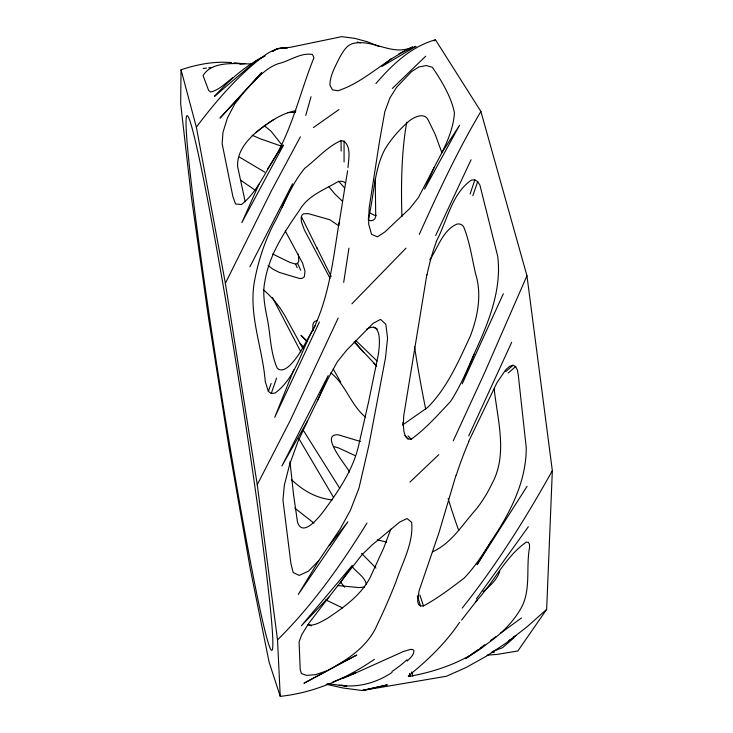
<?xml version="1.0" encoding="UTF-8"?>
<svg xmlns="http://www.w3.org/2000/svg" width="733" height="733" viewBox="0 0 733 733"><rect width="100%" height="100%" fill="white"/><g stroke="black" fill="none" stroke-linecap="round" stroke-linejoin="round"><path stroke-width="1.1" d="M231.646 62.644C214.503 61.041 197.269 64.348 181.042 69.763L180.666 103.61L191.258 196.041L208.511 317.829L229.163 448.175L250.457 569.834L269.121 662.192L280.244 696.35C314.32 692.777 346.379 678.584 374.416 659.315M487.088 655.137L497.267 654.395L517.874 650.977L546.662 609.398L552.334 470.678L526.954 275.764L480.894 111.48L435.457 39.793C411.039 46.6 392.063 64.788 375.947 83.516M347.983 167.61C348.587 159.034 351.428 147.635 344.07 141.176L341.037 140.635C327.175 146.673 316.748 159.153 304.772 168.26C290.726 185.092 283.497 206.294 272.997 225.306C264.439 242.412 258.428 260.756 254.8 279.53C247.836 313.715 262.634 347.552 265.236 381.398L268.379 391.449L271.256 393.465L274.994 393.108C295.463 378.21 301.052 351.015 313.009 329.777C329.328 296.343 333.176 258.987 339.04 222.75M343.685 282.416L348.945 248.148M426.826 274.793L403.663 416.179L403.324 424.92L403.938 431.645L405.496 436.401L407.988 438.966L411.222 439.204C425.9 428.613 438.059 414.759 450.41 401.592C462.193 383.89 469.468 363.678 478.429 344.492C490.652 317.041 501.601 286.777 497.698 256.293L479.895 185.073L477.678 181.637L474.856 179.915L471.466 180.034C451.684 193.567 447.112 221.357 436.227 241.487M368.232 219.149C374.261 195.986 373.638 170.459 385.082 148.955C391.449 138.583 399.705 129.255 408.849 121.229C413.779 117.225 424.169 111.947 428.109 119.818L435.237 134.487L441.889 152.739M305.743 115.466L311.039 96.729M499.714 571.346C497.038 579.913 489.8 586.098 483.093 591.632M455.99 475.231L438.994 532.644L419.029 590.917L417.618 601.381L418.534 604.441L420.54 605.98L423.482 605.944C437.858 598.183 450.951 588.123 463.962 578.291C477.21 564.703 486.63 547.982 497.001 532.213C513.063 506.998 526.431 478.063 526.239 447.634L518.323 375.424L517.406 370.119L515.629 366.582L513.063 365.254L509.719 366.289L505.788 369.707L497.011 382.608L468.616 441.532M271.256 393.465L276.561 378.164M470.128 193.952L474.856 179.915M472.84 195.711L477.678 181.637M268.379 391.449L271.146 383.441M390.826 529.162L383.616 548.22L370.165 577.43C360.893 595.416 343.704 607.355 327.394 618.386C321.375 621.538 314.796 626.092 307.695 625.093M473.939 354.598L462.221 383.835L503.342 293.75M293.814 369.853L274.728 417.334L319.414 321.989M317.499 400.713L328.192 375.562L281.893 465.986L307.521 420.999L327.843 379.172L337.281 361.855L346.617 350.227L373.115 323.354L380.537 319.396L385.833 324.298L387.565 338.069L385.512 357.759L368.836 445.472L358.987 488.114L350.447 510.214L340.085 529.098L318.791 560.589L298.285 594.426L347.891 521.731L329.291 545.581M526.954 275.764L484.403 373.198L453.278 440.771M434.33 167.069L424.563 189.123L459.573 125.242L441.907 152.62L418.461 197.479L409.802 208.484L384.972 231.875L377.504 236.841L371.558 234.322L368.653 224.115L369.102 208.227L379.667 140.415L384.852 111.572L389.892 97.993L396.526 87.374L411.552 71.614L418.864 66.978L426.313 65.539L432.369 67.289C441.541 80.795 451.042 96.38 454.433 112.607C453.635 126.782 448.129 140.049 441.907 152.62M258.978 184.24L241.817 222.658L283.515 145.097C267.902 163.752 260.884 189.178 241.469 204.534L235.55 203.985L232.874 196.572L222.136 143.705L222.969 132.38L227.377 118.077L234.652 104.168L243.264 93.045L261.699 72.576L219.973 118.141L243.264 93.045M282.141 207.018L292.568 183.763L249.926 266.785M338.17 318.067L290.295 420.403L257.256 484.687L277.514 639.882L280.244 696.35M419.258 234.413C438.132 192.642 457.419 150.925 480.894 111.48M468.726 435.915L511.68 342.293M307.521 420.999L297.9 441.742L289.627 464.475L284.358 485.136L282.947 500.053L290.937 563.704L293.191 572.519L299.211 575.432L308.419 571.19L318.791 560.589M435.649 235.513L471.062 159.767M257.256 484.687L225.379 283.305L271.347 190.892L300.374 136.824M429.749 259.83C437.949 248.084 442.448 230.574 456.705 224.188C459.279 223.363 462.175 224.426 463.623 226.717C469.725 241.707 471.933 258.144 475.607 273.867C482.048 294.62 477.779 316.482 470.265 336.245C458.666 361.094 447.258 387.766 427.724 407.383L402.38 425.113M315.529 325.269C306.825 338.829 301.025 354.854 289.059 366.106C286.081 368.873 280.684 371.988 277.248 368.213C269.808 351.51 270.614 331.811 266.317 314.1C264.411 303.306 262.496 292.22 264.897 281.335C269.231 254.571 284.688 231.601 299.797 209.785C307.979 195.674 323.94 189.966 337.272 182.059C339.92 180.849 343.475 180.776 345.5 183.177M552.334 470.678C525.607 518.543 496.406 565.189 462.193 608.106M267.847 168.617C291.184 135.129 298.908 94.823 313.962 57.669L312.478 54.471C300.448 52.391 289.553 61.169 278.174 63.707C267.664 67.409 259.757 75.508 252.198 83.342M272.667 253.975L289.782 262.377L295.564 264.109L297.571 263.349L298.762 261.351L298.395 254.214M491.541 540.807L477.073 564.703L527.082 486.318M366.958 523.078C341.129 564.831 312.533 605.266 277.514 639.882M340.02 583.248L352.28 565.372L301.391 625.744L328.943 597.065L362.038 554.661L371.888 545.132L399.586 522.134L407.072 518.533L411.671 522.382C413.604 543.272 402.371 562.348 396.04 581.626C390.368 595.92 384.294 610.058 377.623 623.911C364.558 655.119 331.243 667.763 303.938 683.293L356.788 655.027L337.253 665.106M476.377 598.943L528.356 526.743M459.618 622.317C445.691 643.061 427.586 660.442 408.299 675.945L408.647 676.522C436.987 671.41 465.263 661.597 487.967 643.162C500.923 634.137 512.468 622.839 520.494 609.15C531.507 590.743 525.698 567.864 529.538 547.725L529.483 544.317L528.383 542.347L526.239 542.154C504.735 557.199 493.593 583.23 475.47 601.811M225.379 283.305L196.352 127.139C214.183 103.564 233.406 80.804 256.257 61.911C265.264 54.48 275.223 46.756 287.574 47.782L277.23 48.69L272.383 51.457M328.943 597.065L308.538 623.646L301.804 634.586L299.091 641.751L300.209 669.669L301.41 673.554L306.651 675.405L315.529 674.653L326.112 671.098M351.895 303.819L405.972 248.185M265.117 55.882C245.482 65.439 228.98 80.373 214.43 96.435L255.927 60.986L263.678 56.514M392.329 88.455L425.726 56.194M407.181 661.065C409.994 658.152 414.227 655.018 413.916 650.519L412.67 649.484L410.306 649.383L403.168 651.619L354.799 673.38L333.02 681.864M409.958 482.076L438.81 454.643M546.662 609.398L526.642 627.146L506.549 642.749L486.455 656.145L466.435 667.314L446.525 676.247L362.175 690.523L342.879 687.975L326.167 684.228M505.743 371.594L513.063 365.254M266.446 124.436C252.674 134.093 236.896 147.919 237.574 166.29L245.207 201.813M508.207 372.978L515.629 366.582M391.431 58.484L381.884 66.456L416.06 46.316C387.345 56.349 367.086 81.271 337.931 90.755L332.443 89.847L329.905 85.129C330.024 75.169 335.402 66.382 339.562 57.623C343.099 51.695 346.709 44.411 354.277 43.21C374.077 39.5 392.806 56.359 412.074 47.196L412.624 46.958L398.834 53.821M232.682 77.817C225.709 82.939 219.304 89.948 210.655 92.028L208.63 90.452L203.087 75.609C212.048 60.253 237.51 63.908 252.647 64.009M256.138 132.407C268.012 122.933 280.592 113.395 295.94 110.729M477.586 649.979L465.693 658.646L481.893 647.459M480.326 647.981L484.898 644.646M490.386 640.642L495.875 636.638M500.447 633.303L521.475 617.965M433.963 40.865L435.457 39.793M313.385 127.569L338.921 109.593M267.288 123.813L273.959 119.406M366.692 329.172C383.542 319.46 379.392 349.934 377.651 357.823L368.562 401.968L358.73 445.133C353.214 469.23 339.159 490.111 324.692 509.701C320.266 515.785 302.683 538.718 297.47 521.988L293.594 494.922L289.966 461.671M392.1 672.39C376.625 682.844 357.722 688.058 339.122 685.181M508.693 640.523L514.053 637.728L502.545 647.679L492.109 651.71M272.392 51.484L277.23 48.69L290.442 47.279L341.77 36.65L354.772 38.345L367.59 41.854L379.19 46.582M513.302 637.041L516.279 635.419M432.461 551.848C451.574 543.327 462.587 524.297 476.065 509.334C482.323 501.509 487.573 492.906 491.889 483.872C508.042 454.451 497.478 420 494.179 388.811M342.531 678.547L355.725 672.793L352.481 673.819M364.438 587.069L359.078 587.582L337.675 585.548M316.903 320.807C312.047 320.898 312.395 327.147 313.458 330.455M203.215 68.471L206.55 68.077M208.768 67.821L210.994 67.555M239.874 64.174L245.427 63.524L234.798 63.441M295.436 112.461L288.042 112.516M492.026 652.553L494.271 652.452M376.121 215.42L374.325 215.264L369.386 212.689M233.919 62.864L239.59 63.414M327.541 683.669L346.755 686.189L341.266 685.053M377.33 539.873L386.712 542.09M368.332 220.276L371.145 220.67L373.372 220.147L374.93 218.681L375.727 216.327L375.241 178.879M332.306 499.879C316.436 498.44 302.756 490.469 291.496 479.639M357.218 42.056L360.526 42.871M333.634 446.544L338.591 447.945L355.395 455.724M281.316 146.133L259.922 138.647L252.079 135.211M360.343 441.468L338.279 434.788C317.49 433.423 350.484 470.531 349.366 472.079M325.754 599.906L342.632 607.932M377.257 328.989L373.665 327.046M264.796 172.173L239.434 157.073M264.329 125.728L271.054 131.189L282.003 145.088M308.593 624.14L311.36 625.909M240.836 180.309L255.203 190.223M294.813 508.152L313.944 523.096M338.692 225.755L329.832 219.735L308.511 213.688L303.517 213.789L301.987 215.108L301.181 217.252L301.419 221.824L304.36 229.878L330.042 278.329M268.095 265.511L273.033 269.258L279.42 272.456L299.559 278.494L302.014 278.467L304.415 276.653L304.992 271.137L302.518 263L285.192 230.803M342.109 200.924L334.743 193.86L328.915 186.732M263.504 289.883C272.419 297.479 279.905 306.733 285.577 316.977L302.912 348.633M307.466 341.358L301.025 335.393L306.522 341.12M355.954 340.616L377.019 360.975M354.213 342.192L376.047 365.226M300.145 343.658L303.462 346.81M330.821 372.84C345.857 384.743 350.686 404.955 365.62 417.233M352.344 566.765C356.696 572.592 364.887 576.761 366.381 584.43M407.988 435.888L411.222 439.204M361.626 553.378L375.947 568.066M344.547 187.886L338.554 181.188M373.619 362.936L376.643 366.308M404.891 435.503L407.988 438.966M354.68 341.743L363.751 352.463M340.442 581.938L344.611 587.179M303.719 430.977L339.736 488.306M333.634 497.551L298.752 438.398M333.213 368.937L340.772 382.305M272.539 297.653L300.869 351.932M331.16 276.478L316.757 247.479M295.564 264.109L297.204 267.646M297.571 263.349L300.713 270.275M419.835 594.967L423.482 605.944M417.343 595.902L420.54 605.98M181.042 69.763L196.352 127.139M411.772 671.904L412.734 676.238M409.481 673.352L410.168 676.614M402.82 422.629L403.232 424.728M341.037 140.635L341.157 151.016M344.07 141.176L344.079 161.938M458.748 530.435A264.879 54.838 81 0 1 448.138 498.577M425.69 409.115A264.879 54.838 81 0 1 414.566 346.901M401.922 216.556A264.879 54.838 81 0 1 406.806 122.255M301.465 216.766A544.014 20.487 64.7 0 1 317.114 248.45M338.765 225.462A438.526 10.042 -81.6 0 1 347.625 170.716M427.018 274.902A175.416 107.238 88.7 0 1 436.373 241.633M456.274 475.158A171.238 71.742 -63.7 0 1 468.873 441.578M461.625 620.127A160.93 7.33 -50 0 1 477.394 599.814M407.035 659.773A463.393 181.509 -87.8 0 1 392.036 671.455M387.152 684.915L362.175 690.523L387.152 684.915M197.47 232.123A270.715 9.703 81 0 0 270.972 649.74A270.715 9.703 81 0 0 220.047 267.563A270.715 9.703 81 0 0 197.47 232.123"/></g></svg>
